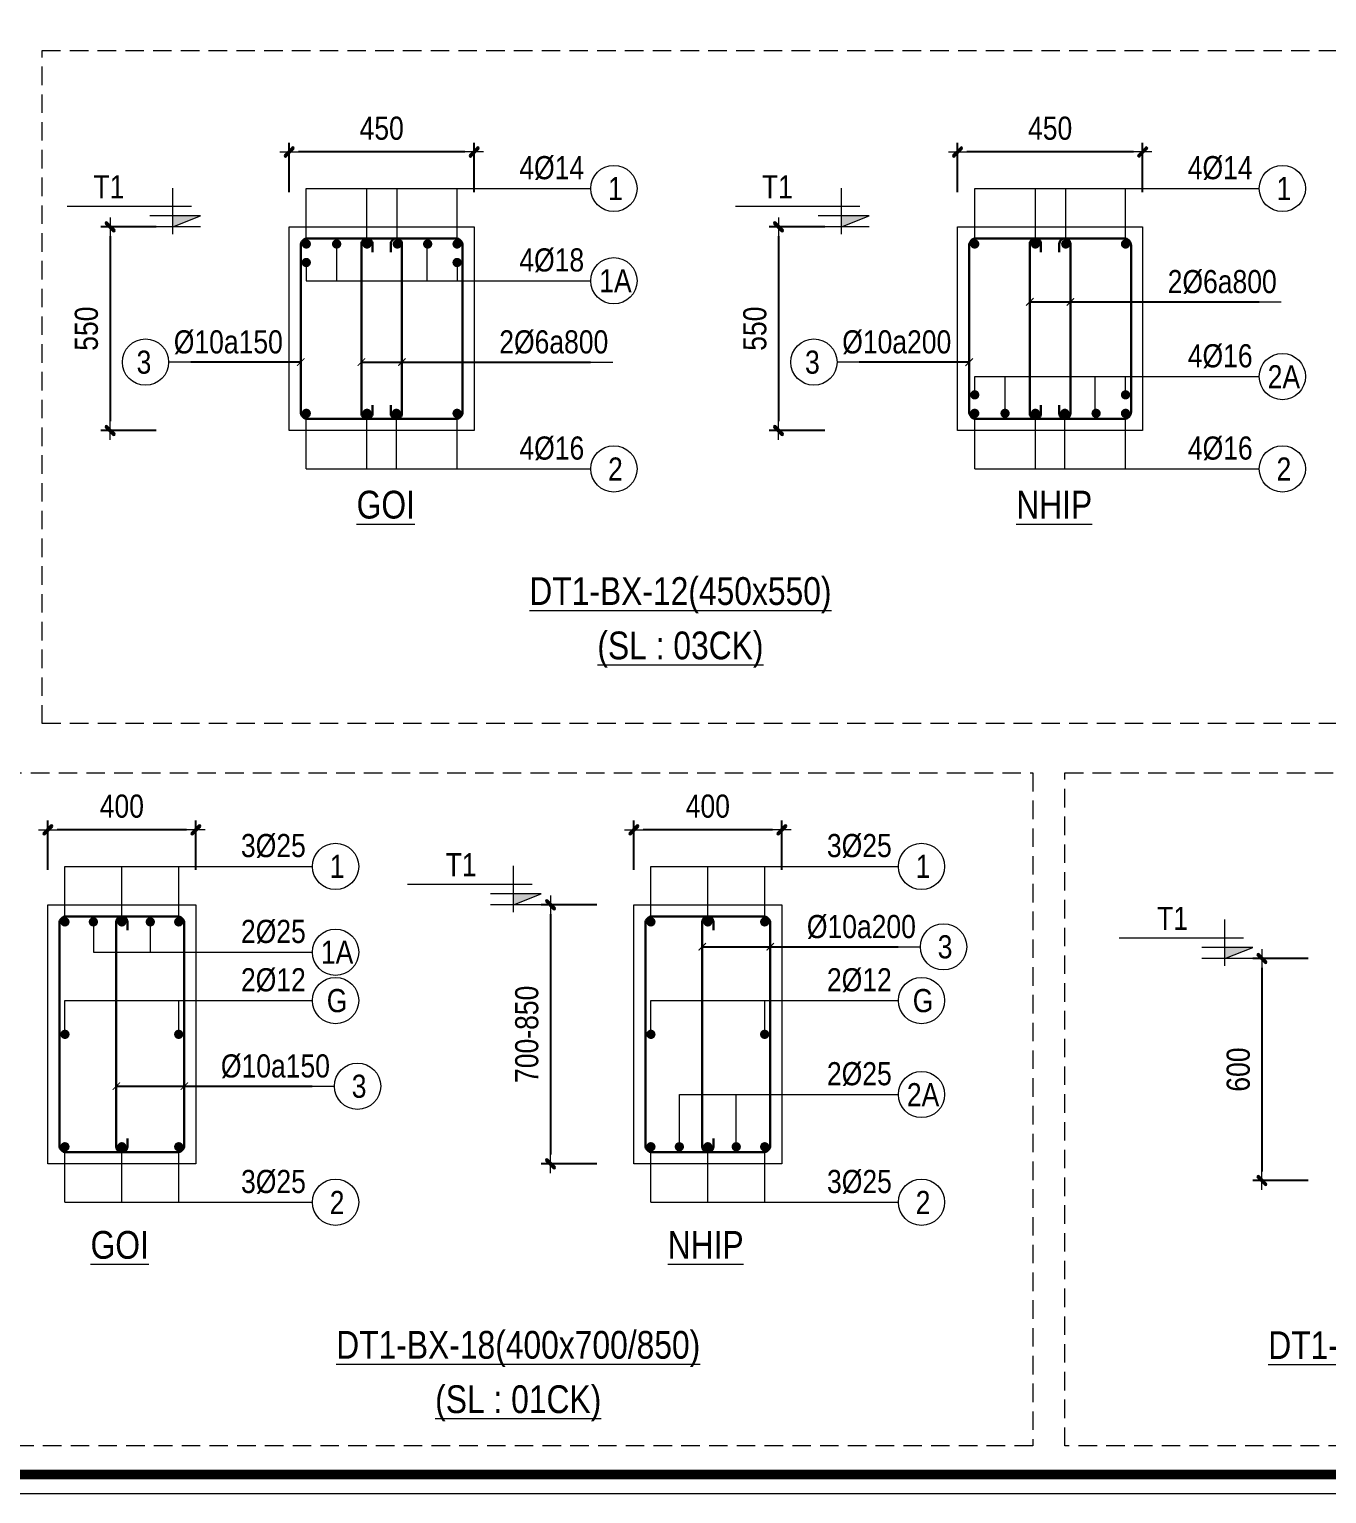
# Model space of a CAD drawing. Header units: millimetres. Extents: x 397144 to 8960116, y 345581 to 674207.
# Drawn here: x 4939984 to 4943490, y 625688 to 629644 of the extents above; entities that cross this region are included whole.
import ezdxf
from ezdxf.enums import TextEntityAlignment as Align
from ezdxf.xclip import XClip

# ---------------------------------------------------------------- set-up
doc = ezdxf.new("R2010")
doc.units = ezdxf.units.MM
doc.header["$XCLIPFRAME"] = 0
doc.header["$PDSIZE"] = -10
doc.linetypes.add('HIDDEN', pattern=[0.375, 0.25, -0.125])
doc.layers.get('0').update_dxf_attribs({"linetype": 'CONTINUOUS'})
doc.layers.get('Defpoints').update_dxf_attribs({"color": 12, "linetype": 'CONTINUOUS'})
for name, color, linetype, lineweight in [('CDAI', 8, 'CONTINUOUS', 30), ('CTHEP', 2, 'CONTINUOUS', 50), ('DBAO', 3, 'CONTINUOUS', 20), ('DGIONG', 4, 'CONTINUOUS', 13), ('KTH', 150, 'CONTINUOUS', 5), ('Net khuat', 8, 'HIDDEN', 13), ('STICK', 1, 'CONTINUOUS', 9), ('TEXT', 7, 'CONTINUOUS', 15)]:
    doc.layers.add(name, color=color, linetype=linetype, lineweight=lineweight)
doc.layers.add('HATCH', color=7, linetype='CONTINUOUS', lineweight=5, true_color=0x2491ff)
doc.styles.add('Star-HelCon', font='VHELVCN_0.TTF')
doc.styles.add('TTP-HelCon', font='VHELVCN_0.TTF')
doc.styles.add('VNI-HELVE-CONDENSE', font='VHELVCN_0.TTF')
doc.dimstyles.new('kc-25', dxfattribs={"dimtxt": 62.5, "dimasz": 20, "dimexe": 20, "dimexo": 50, "dimgap": 25, "dimtad": 3, "dimdec": 0, "dimzin": 0, "dimdsep": 46, "dimtxsty": 'VNI-HELVE-CONDENSE', "dimblk": 'DIM', "dimcen": 2.5, "dimclrd": 256, "dimclre": 154, "dimclrt": 7, "dimaunit": 1, "dimadec": 0, "dimazin": 0, "dimtfac": 1, "dimtdec": 0, "dimtix": 1, "dimtmove": 0, "dimatfit": 3, "dimldrblk": 'DOT', "dimfxl": 1, "dimtolj": 1, "dimtzin": 0, "dimarcsym": 0})
doc.dimstyles.new('TTP-25', dxfattribs={"dimscale": 25, "dimtxt": 2.5, "dimasz": 1, "dimexe": 1, "dimexo": 1, "dimgap": 0.09, "dimtad": 0, "dimdec": 4, "dimrnd": 5, "dimzin": 9, "dimdsep": 46, "dimtxsty": 'TTP-HelCon', "dimblk": 'Stick1', "dimcen": 0.09, "dimdle": 1.5, "dimclrd": 256, "dimclre": 256, "dimclrt": 7, "dimadec": 0, "dimazin": 0, "dimtfac": 1, "dimtdec": 4, "dimtmove": 0, "dimatfit": 3, "dimldrblk": '_ArchTick1', "dimfxl": 1, "dimtvp": 1, "dimtolj": 1, "dimtzin": 0, "dimarcsym": 0})

# ---------------------------------------------------------------- blocks, each defined once
blk = doc.blocks.new('CHG_XX_Khung ten')
blk.add_lwpolyline([(15, 579), (826, 579), (826, 15), (15, 15)], close=True)
at = {"color": 4, "linetype": 'Continuous', "const_width": 1}
blk.add_lwpolyline([(17, 577), (824, 577), (824, 17), (17, 17)], close=True, dxfattribs=at)
blk = doc.blocks.new('Stick1')
at = {"layer": 'STICK'}
h = blk.add_hatch(color=256, dxfattribs=at)
edge = h.paths.add_edge_path()
edge.add_line((0.3, 0.5), (-0.5, -0.3))
edge.add_arc((-0.4, -0.4), 0.141, 135, 315)
edge.add_line((-0.3, -0.5), (0.5, 0.3))
edge.add_arc((0.4, 0.4), 0.141, 315, 495)
blk.add_line((1, 0), (-1, 0), dxfattribs=at)
blk.add_lwpolyline([(0.3, 0.5), (-0.5, -0.3, 1), (-0.3, -0.5), (0.5, 0.3, 1), (0.3, 0.5, 1)], format="xyb", dxfattribs=at)
blk = doc.blocks.new('*D1125')
at = {"layer": 'Defpoints', "color": 0, "ltscale": 500, "transparency": 16777216}
for p in [(4940686.2, 629312.6), (4940686.2, 629179.3), (4941186.2, 629179.3)]:
    blk.add_point(p, dxfattribs=at)
at = {"layer": 'KTH', "lineweight": -2, "ltscale": 500, "transparency": 16777216}
for p, q in [((4940686.2, 629204.3), (4940686.2, 629337.6)), ((4941161.2, 629312.6), (4940711.2, 629312.6)), ((4941186.2, 629204.3), (4941186.2, 629337.6))]:
    blk.add_line(p, q, dxfattribs=at)
at = {"layer": 'KTH', "lineweight": -2, "ltscale": 500, "transparency": 16777216, "xscale": 25, "yscale": 25, "zscale": 25, "rotation": 180}
blk.add_blockref('Stick1', (4940686.2, 629312.6), dxfattribs=at)
at = {"layer": 'KTH', "lineweight": -2, "ltscale": 500, "transparency": 16777216, "xscale": 25, "yscale": 25, "zscale": 25}
blk.add_blockref('Stick1', (4941186.2, 629312.6), dxfattribs=at)
at = {"layer": 'KTH', "color": 7, "ltscale": 500, "transparency": 16777216, "insert": (4940936.2, 629376.4), "char_height": 62.5, "attachment_point": 5, "style": 'TTP-HelCon'}
blk.add_mtext('\\A1;450', dxfattribs=at)
blk = doc.blocks.new('_ArchTick1')
at = {"color": 0, "const_width": 3.81}
blk.add_lwpolyline([(-12.7, -12.7), (12.7, 12.7)], dxfattribs=at)
blk = doc.blocks.new('*D1126')
at = {"layer": 'Defpoints', "color": 0, "ltscale": 500, "transparency": 16777216}
for p in [(4940352.1, 629110.3), (4940202.3, 628560.3), (4940352.1, 628560.3)]:
    blk.add_point(p, dxfattribs=at)
at = {"layer": 'KTH', "lineweight": -2, "ltscale": 500, "transparency": 16777216}
for p, q in [((4940327.1, 629110.3), (4940177.3, 629110.3)), ((4940202.3, 629085.3), (4940202.3, 628585.3)), ((4940327.1, 628560.3), (4940177.3, 628560.3))]:
    blk.add_line(p, q, dxfattribs=at)
at = {"layer": 'KTH', "lineweight": -2, "ltscale": 500, "transparency": 16777216, "xscale": 25, "yscale": 25, "zscale": 25}
for p, rotation in [((4940202.3, 629110.3), 90), ((4940202.3, 628560.3), 270)]:
    blk.add_blockref('Stick1', p, dxfattribs=dict(at, rotation=rotation))
at = {"layer": 'KTH', "color": 7, "ltscale": 500, "transparency": 16777216, "insert": (4940138.5, 628835.3), "char_height": 62.5, "attachment_point": 5, "rotation": 90, "style": 'TTP-HelCon'}
blk.add_mtext('\\A1;550', dxfattribs=at)
blk = doc.blocks.new('CODE')
at = {"layer": 'DBAO'}
for p, q in [((-62.5, -20), (-62.5, 105)), ((-112.5, 55), (223.6, 55)), ((-62.5, 0), (-137.5, 30)), ((-137.5, 30), (0, 30)), ((-137.5, 0), (0, 0))]:
    blk.add_line(p, q, dxfattribs=at)
at = {"layer": 'HATCH', "color": 1}
blk.add_solid([(-62.5, 0), (-137.5, 30), (-62.5, 30)], dxfattribs=at)
blk = doc.blocks.new('DIM')
h = blk.add_hatch(color=1)
h.paths.add_polyline_path([(0.49, 0.29, 1), (0.29, 0.49), (-0.19, 0), (0.19, 0)])
h.paths.add_polyline_path([(0.19, 0), (-0.19, 0), (-0.49, -0.29, 1), (-0.29, -0.49)])
at = {"color": 9}
for p, q in [((-0.19, 0), (-1.5, 0)), ((0.19, 0), (1.5, 0))]:
    blk.add_line(p, q, dxfattribs=at)
at = {"color": 1}
for p, q in [((-0.49, -0.29), (0.29, 0.49)), ((-0.29, -0.49), (0.49, 0.29)), ((-0.19, 0), (0.19, 0))]:
    blk.add_line(p, q, dxfattribs=at)
blk.add_arc((-0.39, -0.39), 0.138, 135, 315, dxfattribs=at)
blk = doc.blocks.new('*D1127')
at = {"layer": 'Defpoints', "color": 0, "ltscale": 500, "transparency": 16777216}
for p in [(4942492.4, 629312.6), (4942492.4, 629179.3), (4942992.4, 629179.3)]:
    blk.add_point(p, dxfattribs=at)
at = {"layer": 'KTH', "lineweight": -2, "ltscale": 500, "transparency": 16777216}
for p, q in [((4942492.4, 629204.3), (4942492.4, 629337.6)), ((4942967.4, 629312.6), (4942517.4, 629312.6)), ((4942992.4, 629204.3), (4942992.4, 629337.6))]:
    blk.add_line(p, q, dxfattribs=at)
at = {"layer": 'KTH', "lineweight": -2, "ltscale": 500, "transparency": 16777216, "xscale": 25, "yscale": 25, "zscale": 25, "rotation": 180}
blk.add_blockref('Stick1', (4942492.4, 629312.6), dxfattribs=at)
at = {"layer": 'KTH', "lineweight": -2, "ltscale": 500, "transparency": 16777216, "xscale": 25, "yscale": 25, "zscale": 25}
blk.add_blockref('Stick1', (4942992.4, 629312.6), dxfattribs=at)
at = {"layer": 'KTH', "color": 7, "ltscale": 500, "transparency": 16777216, "insert": (4942742.4, 629376.4), "char_height": 62.5, "attachment_point": 5, "style": 'TTP-HelCon'}
blk.add_mtext('\\A1;450', dxfattribs=at)
blk = doc.blocks.new('*D1128')
at = {"layer": 'Defpoints', "color": 0, "ltscale": 500, "transparency": 16777216}
for p in [(4942158.4, 629110.3), (4942008.5, 628560.3), (4942158.4, 628560.3)]:
    blk.add_point(p, dxfattribs=at)
at = {"layer": 'KTH', "lineweight": -2, "ltscale": 500, "transparency": 16777216}
for p, q in [((4942133.4, 629110.3), (4941983.5, 629110.3)), ((4942008.5, 629085.3), (4942008.5, 628585.3)), ((4942133.4, 628560.3), (4941983.5, 628560.3))]:
    blk.add_line(p, q, dxfattribs=at)
at = {"layer": 'KTH', "lineweight": -2, "ltscale": 500, "transparency": 16777216, "xscale": 25, "yscale": 25, "zscale": 25}
for p, rotation in [((4942008.5, 629110.3), 90), ((4942008.5, 628560.3), 270)]:
    blk.add_blockref('Stick1', p, dxfattribs=dict(at, rotation=rotation))
at = {"layer": 'KTH', "color": 7, "ltscale": 500, "transparency": 16777216, "insert": (4941944.7, 628835.3), "char_height": 62.5, "attachment_point": 5, "rotation": 90, "style": 'TTP-HelCon'}
blk.add_mtext('\\A1;550', dxfattribs=at)
blk = doc.blocks.new('BY-18')
at = {"layer": 'CTHEP'}
blk.add_line((5138019.31863, 546695.82682), (5214372.22878, 546695.77869), dxfattribs=at)
at = {"layer": 'Net khuat', "ltscale": 200}
blk.add_lwpolyline([(5137835.59357, 546343.84194), (5137835.59357, 546343.84194), (5138435.59357, 546343.84194), (5138435.59357, 546813.84194), (5214585.59357, 546813.84194)], dxfattribs=at)
blk = doc.blocks.new('*D2287')
at = {"layer": 'Defpoints', "color": 0, "ltscale": 500, "transparency": 16777216}
for p in [(4943464.7, 627133.8), (4943314.8, 626533.8), (4943464.7, 626533.8)]:
    blk.add_point(p, dxfattribs=at)
at = {"layer": 'KTH', "lineweight": -2, "ltscale": 500, "transparency": 16777216}
for p, q in [((4943439.7, 627133.8), (4943289.8, 627133.8)), ((4943314.8, 627108.8), (4943314.8, 626558.8)), ((4943439.7, 626533.8), (4943289.8, 626533.8))]:
    blk.add_line(p, q, dxfattribs=at)
at = {"layer": 'KTH', "lineweight": -2, "ltscale": 500, "transparency": 16777216, "xscale": 25, "yscale": 25, "zscale": 25}
for p, rotation in [((4943314.8, 627133.8), 90), ((4943314.8, 626533.8), 270)]:
    blk.add_blockref('Stick1', p, dxfattribs=dict(at, rotation=rotation))
at = {"layer": 'KTH', "color": 7, "ltscale": 500, "transparency": 16777216, "insert": (4943251, 626833.8), "char_height": 62.5, "attachment_point": 5, "rotation": 90, "style": 'TTP-HelCon'}
blk.add_mtext('\\A1;600', dxfattribs=at)
blk = doc.blocks.new('*D8842')
at = {"layer": 'Defpoints', "color": 0, "ltscale": 500, "transparency": 16777216}
for p in [(4940034, 627481.2), (4940034, 627348), (4940434, 627348)]:
    blk.add_point(p, dxfattribs=at)
at = {"layer": 'KTH', "lineweight": -2, "ltscale": 500, "transparency": 16777216}
for p, q in [((4940034, 627373), (4940034, 627506.2)), ((4940434, 627373), (4940434, 627506.2)), ((4940409, 627481.2), (4940059, 627481.2))]:
    blk.add_line(p, q, dxfattribs=at)
at = {"layer": 'KTH', "lineweight": -2, "ltscale": 500, "transparency": 16777216, "xscale": 25, "yscale": 25, "zscale": 25, "rotation": 180}
blk.add_blockref('Stick1', (4940034, 627481.2), dxfattribs=at)
at = {"layer": 'KTH', "lineweight": -2, "ltscale": 500, "transparency": 16777216, "xscale": 25, "yscale": 25, "zscale": 25}
blk.add_blockref('Stick1', (4940434, 627481.2), dxfattribs=at)
at = {"layer": 'KTH', "color": 7, "ltscale": 500, "transparency": 16777216, "insert": (4940234, 627545), "char_height": 62.5, "attachment_point": 5, "style": 'TTP-HelCon'}
blk.add_mtext('\\A1;400', dxfattribs=at)
blk = doc.blocks.new('*D8844')
at = {"layer": 'Defpoints', "color": 0, "ltscale": 500, "transparency": 16777216}
for p in [(4941617.4, 627481.2), (4941617.4, 627348), (4942017.4, 627348)]:
    blk.add_point(p, dxfattribs=at)
at = {"layer": 'KTH', "lineweight": -2, "ltscale": 500, "transparency": 16777216}
for p, q in [((4941617.4, 627373), (4941617.4, 627506.2)), ((4942017.4, 627373), (4942017.4, 627506.2)), ((4941992.4, 627481.2), (4941642.4, 627481.2))]:
    blk.add_line(p, q, dxfattribs=at)
at = {"layer": 'KTH', "lineweight": -2, "ltscale": 500, "transparency": 16777216, "xscale": 25, "yscale": 25, "zscale": 25, "rotation": 180}
blk.add_blockref('Stick1', (4941617.4, 627481.2), dxfattribs=at)
at = {"layer": 'KTH', "lineweight": -2, "ltscale": 500, "transparency": 16777216, "xscale": 25, "yscale": 25, "zscale": 25}
blk.add_blockref('Stick1', (4942017.4, 627481.2), dxfattribs=at)
at = {"layer": 'KTH', "color": 7, "ltscale": 500, "transparency": 16777216, "insert": (4941817.4, 627545), "char_height": 62.5, "attachment_point": 5, "style": 'TTP-HelCon'}
blk.add_mtext('\\A1;400', dxfattribs=at)
blk = doc.blocks.new('*D8845')
at = {"layer": 'Defpoints', "color": 0, "ltscale": 500, "transparency": 16777216}
for p in [(4941542.2, 627279), (4941392.4, 626579), (4941542.2, 626579)]:
    blk.add_point(p, dxfattribs=at)
at = {"layer": 'KTH', "lineweight": -2, "ltscale": 500, "transparency": 16777216}
for p, q in [((4941517.2, 627279), (4941367.4, 627279)), ((4941392.4, 627254), (4941392.4, 626604)), ((4941517.2, 626579), (4941367.4, 626579))]:
    blk.add_line(p, q, dxfattribs=at)
at = {"layer": 'KTH', "lineweight": -2, "ltscale": 500, "transparency": 16777216, "xscale": 25, "yscale": 25, "zscale": 25}
for p, rotation in [((4941392.4, 627279), 90), ((4941392.4, 626579), 270)]:
    blk.add_blockref('Stick1', p, dxfattribs=dict(at, rotation=rotation))
at = {"layer": 'KTH', "color": 7, "ltscale": 500, "transparency": 16777216, "insert": (4941328.5, 626929), "char_height": 62.5, "attachment_point": 5, "rotation": 90, "style": 'TTP-HelCon'}
blk.add_mtext('\\A1;\\A1;\\A1;\\A1;\\A1;700-850', dxfattribs=at)

msp = doc.modelspace()

# ---------------------------------------------------------------- block references
at = {"layer": 'CDAI'}
ref = msp.add_blockref('BY-18', (-202263.751, 82747.25908), dxfattribs=at)
XClip(ref).set_block_clipping_path([(5200199.5271096909, 545344.4644517149), (5214738.8086302299, 547704.4349580166)])
at = {"layer": 'KTH', "ltscale": 0.8, "xscale": 25.92478421702978, "yscale": 25.92478421702978, "zscale": 25.92478421702978}
msp.add_blockref('CHG_XX_Khung ten', (4931850.59969, 625299.06132), dxfattribs=at)

# ---------------------------------------------------------------- next in the draw order: linework, layer by layer
at = {"layer": 'CDAI'}
for points in [[(4940736.15928, 629079.05343), (4941136.15928, 629079.05343, -0.4142135624), (4941154.90928, 629060.30343), (4941154.90928, 628610.30343, -0.4142135624), (4941136.15928, 628591.55343), (4940736.15928, 628591.55343, -0.4142135624), (4940717.40928, 628610.30343), (4940717.40928, 629060.30343, -0.4142135624)], [(4942542.3735, 629079.05343), (4942942.3735, 629079.05343, -0.4142135624), (4942961.1235, 629060.30343), (4942961.1235, 628610.30343, -0.4142135624), (4942942.3735, 628591.55343), (4942542.3735, 628591.55343, -0.4142135624), (4942523.6235, 628610.30343), (4942523.6235, 629060.30343, -0.4142135624)], [(4940084.01444, 627247.7092), (4940384.01444, 627247.7092, -0.4142135624), (4940402.76444, 627228.9592), (4940402.76444, 626628.9592, -0.4142135624), (4940384.01444, 626610.2092), (4940084.01444, 626610.2092, -0.4142135624), (4940065.26444, 626628.9592), (4940065.26444, 627228.9592, -0.4142135624)], [(4941667.36384, 627247.7092), (4941967.36384, 627247.7092, -0.4142135624), (4941986.11384, 627228.9592), (4941986.11384, 626628.9592, -0.4142135624), (4941967.36384, 626610.2092), (4941667.36384, 626610.2092, -0.4142135624), (4941648.61384, 626628.9592), (4941648.61384, 627228.9592, -0.4142135624)]]:
    msp.add_lwpolyline(points, format="xyb", close=True, dxfattribs=at)
for points in [[(4940911.40928, 629042.13344), (4940911.40928, 629064.05343, 0.4142135624), (4940896.40928, 629079.05343), (4940896.40928, 629079.05343, 0.4142135624), (4940881.40928, 629064.05343), (4940881.40928, 628606.55343, 0.4142135624), (4940896.40928, 628591.55343), (4940896.40928, 628591.55343, 0.4142135624), (4940911.40928, 628606.55343), (4940911.40928, 628628.47342)], [(4940960.90928, 629042.13344), (4940960.90928, 629064.05343, -0.4142135624), (4940975.90928, 629079.05343), (4940975.90928, 629079.05343, -0.4142135624), (4940990.90928, 629064.05343), (4940990.90928, 628606.55343, -0.4142135624), (4940975.90928, 628591.55343), (4940975.90928, 628591.55343, -0.4142135624), (4940960.90928, 628606.55343), (4940960.90928, 628628.47342)], [(4942717.6235, 629042.13344), (4942717.6235, 629064.05343, 0.4142135624), (4942702.6235, 629079.05343), (4942702.6235, 629079.05343, 0.4142135624), (4942687.6235, 629064.05343), (4942687.6235, 628606.55343, 0.4142135624), (4942702.6235, 628591.55343), (4942702.6235, 628591.55343, 0.4142135624), (4942717.6235, 628606.55343), (4942717.6235, 628628.47342)], [(4942767.1235, 629042.13344), (4942767.1235, 629064.05343, -0.4142135624), (4942782.1235, 629079.05343), (4942782.1235, 629079.05343, -0.4142135624), (4942797.1235, 629064.05343), (4942797.1235, 628606.55343, -0.4142135624), (4942782.1235, 628591.55343), (4942782.1235, 628591.55343, -0.4142135624), (4942767.1235, 628606.55343), (4942767.1235, 628628.47342)], [(4940249.01444, 627210.7892), (4940249.01444, 627232.7092, 0.4142135624), (4940234.01444, 627247.7092), (4940234.01444, 627247.7092, 0.4142135624), (4940219.01444, 627232.7092), (4940219.01444, 626625.2092, 0.4142135624), (4940234.01444, 626610.2092), (4940234.01444, 626610.2092, 0.4142135624), (4940249.01444, 626625.2092), (4940249.01444, 626647.12919)], [(4941832.36384, 627210.7892), (4941832.36384, 627232.7092, 0.4142135624), (4941817.36384, 627247.7092), (4941817.36384, 627247.7092, 0.4142135624), (4941802.36384, 627232.7092), (4941802.36384, 626625.2092, 0.4142135624), (4941817.36384, 626610.2092), (4941817.36384, 626610.2092, 0.4142135624), (4941832.36384, 626625.2092), (4941832.36384, 626647.12919)]]:
    msp.add_lwpolyline(points, format="xyb", dxfattribs=at)
at = {"layer": 'CTHEP', "const_width": 12.5}
for points in [[(4940726.15928, 629064.05343, 1), (4940738.65928, 629064.05343, 1)], [(4940808.15928, 629064.05343, 1), (4940820.65928, 629064.05343, 1)], [(4940890.15928, 629064.05343, 1), (4940902.65928, 629064.05343, 1)], [(4940972.15928, 629064.05343, 1), (4940984.65928, 629064.05343, 1)], [(4941054.15928, 629064.05343, 1), (4941066.65928, 629064.05343, 1)], [(4941133.65928, 629064.05343, 1), (4941146.15928, 629064.05343, 1)], [(4942532.3735, 629064.05343, 1), (4942544.8735, 629064.05343, 1)], [(4942696.3735, 629064.05343, 1), (4942708.8735, 629064.05343, 1)], [(4942778.3735, 629064.05343, 1), (4942790.8735, 629064.05343, 1)], [(4942939.8735, 629064.05343, 1), (4942952.3735, 629064.05343, 1)], [(4940726.15928, 629014.05343, 1), (4940738.65928, 629014.05343, 1)], [(4941133.65928, 629014.05343, 1), (4941146.15928, 629014.05343, 1)], [(4942532.3735, 628656.55343, -1), (4942544.8735, 628656.55343, -1)], [(4942939.8735, 628656.55343, -1), (4942952.3735, 628656.55343, -1)], [(4940726.15928, 628606.55343, 1), (4940738.65928, 628606.55343, 1)], [(4940890.15928, 628606.55343, 1), (4940902.65928, 628606.55343, 1)], [(4940969.65928, 628606.55343, 1), (4940982.15928, 628606.55343, 1)], [(4941133.65928, 628606.55343, 1), (4941146.15928, 628606.55343, 1)], [(4942532.3735, 628606.55343, 1), (4942544.8735, 628606.55343, 1)], [(4942614.3735, 628606.55343, -1), (4942626.8735, 628606.55343, -1)], [(4942696.3735, 628606.55343, 1), (4942708.8735, 628606.55343, 1)], [(4942775.8735, 628606.55343, 1), (4942788.3735, 628606.55343, 1)], [(4942860.3735, 628606.55343, -1), (4942872.8735, 628606.55343, -1)], [(4942939.8735, 628606.55343, 1), (4942952.3735, 628606.55343, 1)], [(4940074.01444, 627232.7092, 1), (4940086.51444, 627232.7092, 1)], [(4940150.88944, 627232.7092, 1), (4940163.38944, 627232.7092, 1)], [(4940227.76444, 627232.7092, 1), (4940240.26444, 627232.7092, 1)], [(4940317.13944, 627232.7092, -1), (4940304.63944, 627232.7092, -1)], [(4940381.51444, 627232.7092, 1), (4940394.01444, 627232.7092, 1)], [(4941657.36384, 627232.7092, 1), (4941669.86384, 627232.7092, 1)], [(4941811.11384, 627232.7092, 1), (4941823.61384, 627232.7092, 1)], [(4941964.86384, 627232.7092, 1), (4941977.36384, 627232.7092, 1)], [(4940074.01444, 626928.9592, 1), (4940086.51444, 626928.9592, 1)], [(4940381.51444, 626928.9592, 1), (4940394.01444, 626928.9592, 1)], [(4941657.36384, 626928.9592, 1), (4941669.86384, 626928.9592, 1)], [(4941964.86384, 626928.9592, 1), (4941977.36384, 626928.9592, 1)], [(4940074.01444, 626625.2092, 1), (4940086.51444, 626625.2092, 1)], [(4940227.76444, 626625.2092, 1), (4940240.26444, 626625.2092, 1)], [(4940381.51444, 626625.2092, 1), (4940394.01444, 626625.2092, 1)], [(4941657.36384, 626625.2092, 1), (4941669.86384, 626625.2092, 1)], [(4941734.23884, 626625.2092, 1), (4941746.73884, 626625.2092, 1)], [(4941811.11384, 626625.2092, 1), (4941823.61384, 626625.2092, 1)], [(4941887.98884, 626625.2092, 1), (4941900.48884, 626625.2092, 1)], [(4941964.86384, 626625.2092, 1), (4941977.36384, 626625.2092, 1)]]:
    msp.add_lwpolyline(points, format="xyb", close=True, dxfattribs=at)
at = {"layer": 'DBAO', "flags": 128}
for points in [[(4941186.15928, 629110.30343), (4941186.15928, 628560.30343), (4940686.15928, 628560.30343), (4940686.15928, 629110.30343)], [(4940686.15928, 629110.30343), (4941186.15928, 629110.30343)], [(4942992.3735, 629110.30343), (4942992.3735, 628560.30343), (4942492.3735, 628560.30343), (4942492.3735, 629110.30343)], [(4942492.3735, 629110.30343), (4942992.3735, 629110.30343)], [(4940434.01444, 627278.9592), (4940434.01444, 626578.9592), (4940034.01444, 626578.9592), (4940034.01444, 627278.9592)], [(4940034.01444, 627278.9592), (4940434.01444, 627278.9592)], [(4942017.36384, 627278.9592), (4942017.36384, 626578.9592), (4941617.36384, 626578.9592), (4941617.36384, 627278.9592)], [(4941617.36384, 627278.9592), (4942017.36384, 627278.9592)]]:
    msp.add_lwpolyline(points, dxfattribs=at)
at = {"layer": 'DGIONG'}
for p, q in [((4940732.40928, 629064.05343), (4940732.40928, 629214.05343)), ((4940732.40928, 629214.05343), (4941501.15928, 629214.05343)), ((4940896.40928, 629064.05343), (4940896.40928, 629214.05343)), ((4940978.40928, 629064.05343), (4940978.40928, 629214.05343)), ((4941139.90928, 629064.05343), (4941139.90928, 629214.05343)), ((4942538.6235, 629064.05343), (4942538.6235, 629214.05343)), ((4942538.6235, 629214.05343), (4943307.3735, 629214.05343)), ((4942702.6235, 629064.05343), (4942702.6235, 629214.05343)), ((4942784.6235, 629064.05343), (4942784.6235, 629214.05343)), ((4942946.1235, 629064.05343), (4942946.1235, 629214.05343)), ((4940814.40928, 629064.05343), (4940814.40928, 628964.76272)), ((4941057.90928, 629064.05343), (4941057.90928, 628964.76272)), ((4940732.40928, 629014.05343), (4940732.40928, 628964.76272)), ((4941139.90928, 629014.05343), (4941139.90928, 628964.76272)), ((4940732.40928, 628964.76272), (4941501.15928, 628964.76272)), ((4942687.6235, 628907.72529), (4943263.8735, 628907.72529)), ((4942961.1235, 628907.72529), (4943366.8735, 628907.72529)), ((4940717.40928, 628744.92089), (4940360.48876, 628744.92089)), ((4940881.40928, 628744.92089), (4941457.65928, 628744.92089)), ((4941154.90928, 628744.92089), (4941560.65928, 628744.92089)), ((4942523.6235, 628744.92089), (4942166.70299, 628744.92089)), ((4942538.6235, 628705.84413), (4943307.3735, 628705.84413)), ((4942538.6235, 628656.55343), (4942538.6235, 628705.84413)), ((4942620.6235, 628606.55343), (4942620.6235, 628705.84413)), ((4942864.1235, 628606.55343), (4942864.1235, 628705.84413)), ((4942946.1235, 628656.55343), (4942946.1235, 628705.84413)), ((4940732.40928, 628456.55343), (4940732.40928, 628606.55343)), ((4940896.40928, 628456.55343), (4940896.40928, 628606.55343)), ((4940975.90928, 628456.55343), (4940975.90928, 628606.55343)), ((4941139.90928, 628456.55343), (4941139.90928, 628606.55343)), ((4942538.6235, 628456.55343), (4942538.6235, 628606.55343)), ((4942702.6235, 628456.55343), (4942702.6235, 628606.55343)), ((4942782.1235, 628456.55343), (4942782.1235, 628606.55343)), ((4942946.1235, 628456.55343), (4942946.1235, 628606.55343)), ((4940732.40928, 628456.55343), (4941501.15928, 628456.55343)), ((4942538.6235, 628456.55343), (4943307.3735, 628456.55343)), ((4940080.26444, 627232.7092), (4940080.26444, 627382.7092)), ((4940080.26444, 627382.7092), (4940749.01444, 627382.7092)), ((4940234.01444, 627232.7092), (4940234.01444, 627382.7092)), ((4940387.76444, 627232.7092), (4940387.76444, 627382.7092)), ((4941663.61384, 627232.7092), (4941663.61384, 627382.7092)), ((4941663.61384, 627382.7092), (4942332.36384, 627382.7092)), ((4941817.36384, 627232.7092), (4941817.36384, 627382.7092)), ((4941971.11384, 627232.7092), (4941971.11384, 627382.7092)), ((4940157.13944, 627232.7092), (4940157.13944, 627150.78616)), ((4940310.88944, 627232.7092), (4940310.88944, 627150.78616)), ((4940157.13944, 627150.78616), (4940749.01444, 627150.78616)), ((4941986.11384, 627165.34961), (4942391.86384, 627165.34961)), ((4940080.26444, 626928.9592), (4940080.26444, 627020.11684)), ((4940080.26444, 627020.11684), (4940749.01444, 627020.11684)), ((4940387.76444, 626928.9592), (4940387.76444, 627020.11684)), ((4941663.61384, 626928.9592), (4941663.61384, 627020.11684)), ((4941663.61384, 627020.11684), (4942332.36384, 627020.11684)), ((4941971.11384, 626928.9592), (4941971.11384, 627020.11684)), ((4940402.76444, 626788.81747), (4940808.51444, 626788.81747)), ((4941740.48884, 626766.34616), (4942332.36384, 626766.34616)), ((4941740.48884, 626625.2092), (4941740.48884, 626766.34616)), ((4941894.23884, 626625.2092), (4941894.23884, 626766.34616)), ((4940080.26444, 626475.2092), (4940080.26444, 626625.2092)), ((4940234.01444, 626475.2092), (4940234.01444, 626625.2092)), ((4940387.76444, 626475.2092), (4940387.76444, 626625.2092)), ((4941663.61384, 626475.2092), (4941663.61384, 626625.2092)), ((4941817.36384, 626475.2092), (4941817.36384, 626625.2092)), ((4941971.11384, 626475.2092), (4941971.11384, 626625.2092)), ((4940080.26444, 626475.2092), (4940749.01444, 626475.2092)), ((4941663.61384, 626475.2092), (4942332.36384, 626475.2092))]:
    msp.add_line(p, q, dxfattribs=at)
for centre in [(4941563.65928, 629214.05343), (4943369.8735, 629214.05343), (4941563.65928, 628964.76272), (4940297.98876, 628744.92089), (4942104.20299, 628744.92089), (4943369.8735, 628705.84413), (4941563.65928, 628456.55343), (4943369.8735, 628456.55343), (4940811.51444, 627382.7092), (4942394.86384, 627382.7092), (4940811.51444, 627150.78616), (4942454.36384, 627165.34961), (4940811.51444, 627020.11684), (4942394.86384, 627020.11684), (4940871.01444, 626788.81747), (4942394.86384, 626766.34616), (4940811.51444, 626475.2092), (4942394.86384, 626475.2092)]:
    msp.add_circle(centre, 62.5, dxfattribs=at)
at = {"layer": 'Net khuat', "ltscale": 200}
for points in [[(4940018.61133, 629586.60483), (4943668.79191, 629586.60483), (4943668.79191, 627768.31268), (4940018.61133, 627768.31268)], [(4939238.35719, 627635.39017), (4942695.79594, 627635.39017), (4942695.79594, 625817.09802), (4939238.35719, 625817.09802)], [(4942782.25774, 627635.39017), (4944444.19338, 627635.39017), (4944444.19338, 625817.09802), (4942782.25774, 625817.09802)]]:
    msp.add_lwpolyline(points, close=True, dxfattribs=at)

# ---------------------------------------------------------------- next in the draw order: block references
at = {"layer": 'KTH', "linetype": 'Continuous', "xscale": -1}
for p in [(4940309.49616, 629110.30343), (4942115.71039, 629110.30343), (4941229.87729, 627278.9592), (4943152.33957, 627133.82424)]:
    msp.add_blockref('CODE', p, dxfattribs=at)

# ---------------------------------------------------------------- next in the draw order: texts
at = {"layer": 'TEXT', "style": 'TTP-HelCon'}
for s, height, p in [('4Þ14', 62.5, (4941395.65928, 629239.05343)), ('4Þ14', 62.5, (4943201.8735, 629239.05343)), ('4Þ18', 62.5, (4941395.65928, 628989.76272)), ('2Þ6a800', 62.5, (4943207.3735, 628931.22529)), ('Þ10a150', 62.5, (4940521.73876, 628768.42089)), ('2Þ6a800', 62.5, (4941401.15928, 628768.42089)), ('Þ10a200', 62.5, (4942327.95299, 628768.42089)), ('4Þ16', 62.5, (4943201.8735, 628730.84413)), ('4Þ16', 62.5, (4941395.92462, 628481.55343)), ('4Þ16', 62.5, (4943202.13884, 628481.55343)), ('%%UGOI', 75, (4940947.24735, 628322.40014)), ('%%UNHIP', 75, (4942753.46158, 628322.40014)), ('%%UDT1-BX-12(450x550)', 75, (4941743.37856, 628088.97139)), ('%%U(SL : 03CK)', 75, (4941743.37856, 627942.0768)), ('3Þ25', 62.5, (4940643.51444, 627407.7092)), ('3Þ25', 62.5, (4942226.86384, 627407.7092)), ('Þ10a200', 62.5, (4942232.36384, 627188.84961)), ('2Þ25', 62.5, (4940643.51444, 627175.78616)), ('2Þ12', 62.5, (4940643.51444, 627045.11684)), ('2Þ12', 62.5, (4942226.86384, 627045.11684)), ('Þ10a150', 62.5, (4940649.01444, 626812.31747)), ('2Þ25', 62.5, (4942226.86384, 626791.34616)), ('3Þ25', 62.5, (4940643.77978, 626500.2092)), ('3Þ25', 62.5, (4942227.12918, 626500.2092)), ('%%UGOI', 75, (4940228.28809, 626322.65673)), ('%%UNHIP', 75, (4941811.6375, 626322.65673)), ('%%UDT1-BX-18(400x700/850)', 75, (4941305.15125, 626052.65115)), ('%%UDT1-BX-19(300x600)', 75, (4943739.99669, 626051.74691)), ('%%U(SL : 01CK)', 75, (4941305.15125, 625905.75655))]:
    msp.add_text(s, height=height, dxfattribs=at).set_placement(p, align=Align.CENTER)
for p in [(4940320.54745, 629187.29842), (4942126.76168, 629187.29842), (4941272.14396, 627355.95419), (4943194.60623, 627210.81924)]:
    msp.add_text('T1    ', height=62.5, dxfattribs=at).set_placement(p, align=Align.RIGHT)
at = {"layer": 'TEXT', "style": 'Star-HelCon'}
for s, p in [('1', (4941567.82594, 629214.05343)), ('1', (4943374.04017, 629214.05343)), ('1A', (4941567.82594, 628964.76272)), ('3', (4940293.8221, 628744.92089)), ('3', (4942100.03632, 628744.92089)), ('2A', (4943374.04017, 628705.84413)), ('2', (4941567.82594, 628456.55343)), ('2', (4943374.04017, 628456.55343)), ('1', (4940815.6811, 627382.7092)), ('1', (4942399.03051, 627382.7092)), ('1A', (4940815.6811, 627150.78616)), ('3', (4942458.53051, 627165.34961)), ('G', (4940815.6811, 627020.11684)), ('G', (4942399.03051, 627020.11684)), ('3', (4940875.1811, 626788.81747)), ('2A', (4942399.03051, 626766.34616)), ('2', (4940815.6811, 626475.2092)), ('2', (4942399.03051, 626475.2092))]:
    msp.add_text(s, height=62.5, dxfattribs=at).set_placement(p, align=Align.MIDDLE)

# ---------------------------------------------------------------- next in the draw order: dimensions: what is measured, and where the dimension line sits
at = {"layer": 'KTH', "ltscale": 500}
for base, p1, p2, picture, middle in [((4940686.15928, 629312.55343), (4941186.15928, 629179.31538), (4940686.15928, 629179.31538), '*D1125', (4940936.15928, 629376.38676)), ((4942492.3735, 629312.55343), (4942992.3735, 629179.31538), (4942492.3735, 629179.31538), '*D1127', (4942742.3735, 629376.38676))]:
    dim = msp.add_linear_dim(base=base, p1=p1, p2=p2, text='450', dimstyle='TTP-25', override={"dimtxsty": 'TTP-HelCon'}, dxfattribs=at)
    dim.commit()
    dim.dimension.update_dxf_attribs({"geometry": picture, "text_midpoint": middle})
for base, p1, p2, picture, middle in [((4940202.31155, 628560.30343), (4940352.14436, 629110.30343), (4940352.14436, 628560.30343), '*D1126', (4940138.47822, 628835.30343)), ((4942008.52578, 628560.30343), (4942158.35859, 629110.30343), (4942158.35859, 628560.30343), '*D1128', (4941944.69244, 628835.30343)), ((4943314.83957, 626533.82424), (4943464.67238, 627133.82424), (4943464.67238, 626533.82424), '*D2287', (4943251.00623, 626833.82424))]:
    dim = msp.add_linear_dim(base=base, p1=p1, p2=p2, angle=90, dimstyle='TTP-25', override={"dimtxsty": 'TTP-HelCon'}, dxfattribs=at)
    dim.commit()
    dim.dimension.update_dxf_attribs({"geometry": picture, "text_midpoint": middle})
for base, p1, p2, picture, middle in [((4940034.01444, 627481.2092), (4940434.01444, 627347.97114), (4940034.01444, 627347.97114), '*D8842', (4940234.01444, 627545.04253)), ((4941617.36384, 627481.2092), (4942017.36384, 627347.97114), (4941617.36384, 627347.97114), '*D8844', (4941817.36384, 627545.04253))]:
    dim = msp.add_linear_dim(base=base, p1=p1, p2=p2, dimstyle='TTP-25', override={"dimtxsty": 'TTP-HelCon'}, dxfattribs=at)
    dim.commit()
    dim.dimension.update_dxf_attribs({"geometry": picture, "text_midpoint": middle})
dim = msp.add_linear_dim(base=(4941392.37729, 626578.9592), p1=(4941542.2101, 627278.9592), p2=(4941542.2101, 626578.9592), angle=90, text='\\A1;\\A1;\\A1;\\A1;700-850', dimstyle='TTP-25', override={"dimtxsty": 'TTP-HelCon'}, dxfattribs=at)
dim.commit()
dim.dimension.update_dxf_attribs({"geometry": '*D8845', "text_midpoint": (4941328.54396, 626928.9592)})

# ---------------------------------------------------------------- next in the draw order: leaders
at = {"layer": 'DGIONG'}
for points in [[(4942687.6235, 628907.72529), (4943204.05395, 628907.72529)], [(4942797.1235, 628907.72529), (4943307.05395, 628907.72529)], [(4940717.40928, 628744.92089), (4940420.30831, 628744.92089)], [(4940881.40928, 628744.92089), (4941397.83973, 628744.92089)], [(4940990.90928, 628744.92089), (4941500.83973, 628744.92089)], [(4942523.6235, 628744.92089), (4942226.52254, 628744.92089)], [(4941802.36384, 627165.34961), (4942148.29429, 627165.34961)], [(4941986.11384, 627165.34961), (4942332.04429, 627165.34961)], [(4940219.01444, 626788.81747), (4940564.94489, 626788.81747)], [(4940402.76444, 626788.81747), (4940748.69489, 626788.81747)]]:
    msp.add_leader(points, dimstyle='kc-25', override={"dimtad": 0, "dimldrblk": 'ArchTick', "dimfxl": 100, "dimarcsym": 1}, dxfattribs=at)

doc.saveas('drawing.dxf')
